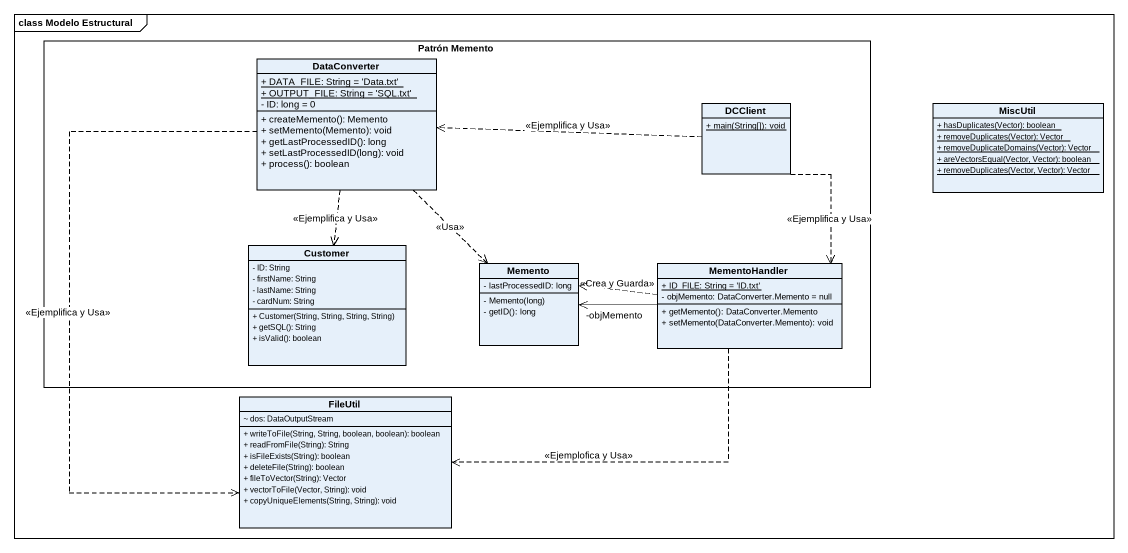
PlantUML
@startuml
mainframe class Modelo Estructural
hide circle
hide empty members
skinparam classAttributeIconSize 0
rectangle "Patrón Memento" as Patrón_Memento {
  class DataConverter {
    {static} + DATA_FILE: String = 'Data.txt'
    {static} + OUTPUT_FILE: String = 'SQL.txt'
    - ID: long = 0
    + createMemento(): Memento
    + setMemento(Memento): void
    + getLastProcessedID(): long
    + setLastProcessedID(long): void
    + process(): boolean
  }
  class DCClient {
    {static} + main(String[]): void
  }
  class Customer {
    - ID: String
    - firstName: String
    - lastName: String
    - cardNum: String
    + Customer(String, String, String, String)
    + getSQL(): String
    + isValid(): boolean
  }
  class Memento {
    - lastProcessedID: long
    - Memento(long)
    - getID(): long
  }
  class MementoHandler {
    {static} + ID_FILE: String = 'ID.txt'
    - objMemento: DataConverter.Memento = null
    + getMemento(): DataConverter.Memento
    + setMemento(DataConverter.Memento): void
  }
}
class MiscUtil {
  {static} + hasDuplicates(Vector): boolean
  {static} + removeDuplicates(Vector): Vector
  {static} + removeDuplicateDomains(Vector): Vector
  {static} + areVectorsEqual(Vector, Vector): boolean
  {static} + removeDuplicates(Vector, Vector): Vector
}
class FileUtil {
  ~ dos: DataOutputStream
  + writeToFile(String, String, boolean, boolean): boolean
  + readFromFile(String): String
  + isFileExists(String): boolean
  + deleteFile(String): boolean
  + fileToVector(String): Vector
  + vectorToFile(Vector, String): void
  + copyUniqueElements(String, String): void
}
DataConverter ..> Customer : <<Ejemplifica y Usa>>
DataConverter ..> Memento : <<Usa>>
DataConverter ..> FileUtil : <<Ejemplifica y Usa>>
DCClient .left.> DataConverter : <<Ejemplifica y Usa>>
DCClient ..> MementoHandler : <<Ejemplifica y Usa>>
MementoHandler -left-> "-objMemento" Memento
MementoHandler .left.> Memento : <<Crea y Guarda>>
MementoHandler .left.> FileUtil : <<Ejemplofica y Usa>>
@enduml
